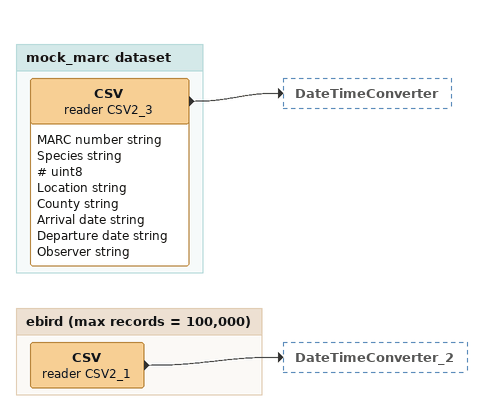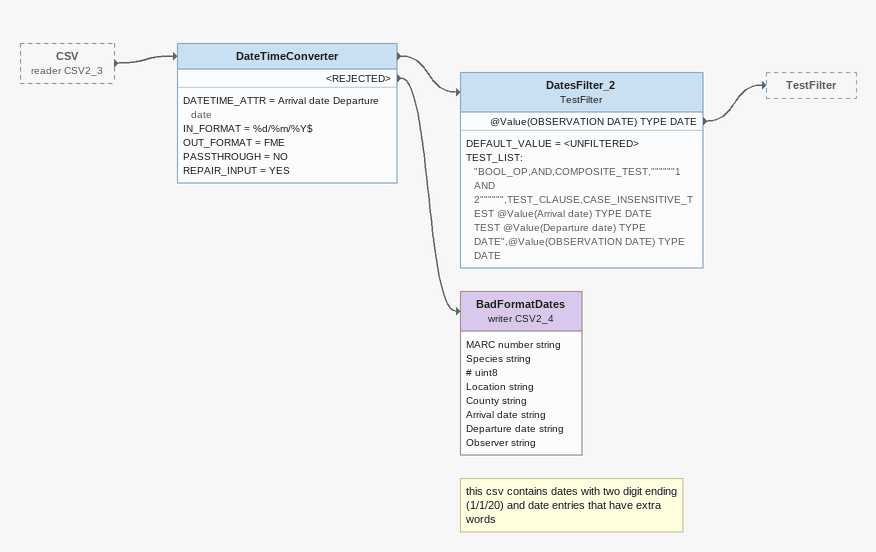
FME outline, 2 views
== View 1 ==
Bookmark: mock_marc dataset
CSV (reader CSV2_3)
    attributes: MARC number string, Species string, # uint8, Location string, County string, Arrival date string, Departure date string, Observer string
    -> DateTimeConverter

Bookmark: ebird (max records = 100,000)
CSV (reader CSV2_1)
    -> DateTimeConverter_2

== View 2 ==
CSV (reader CSV2_3) [outside]
    -> DateTimeConverter
DateTimeConverter
    DATETIME_ATTR = Arrival date Departure date
    IN_FORMAT = %d/%m/%Y$
    OUT_FORMAT = FME
    PASSTHROUGH = NO
    REPAIR_INPUT = YES
    -> DatesFilter_2
    <REJECTED> -> BadFormatDates (writer CSV2_4)
DatesFilter_2: TestFilter
    DEFAULT_VALUE = <UNFILTERED>
    TEST_LIST:
      "BOOL_OP,AND,COMPOSITE_TEST,""""""1 AND 2"""""",TEST_CLAUSE,CASE_INSENSITIVE_TEST @Value(Arrival date) TYPE DATE
      TEST @Value(Departure date) TYPE DATE",@Value(OBSERVATION DATE) TYPE DATE
    @Value(OBSERVATION DATE) TYPE DATE -> TestFilter
Note: this csv contains dates with two digit ending (1/1/20) and date entries that have extra words
BadFormatDates (writer CSV2_4)
    attributes: MARC number string, Species string, # uint8, Location string, County string, Arrival date string, Departure date string, Observer string
